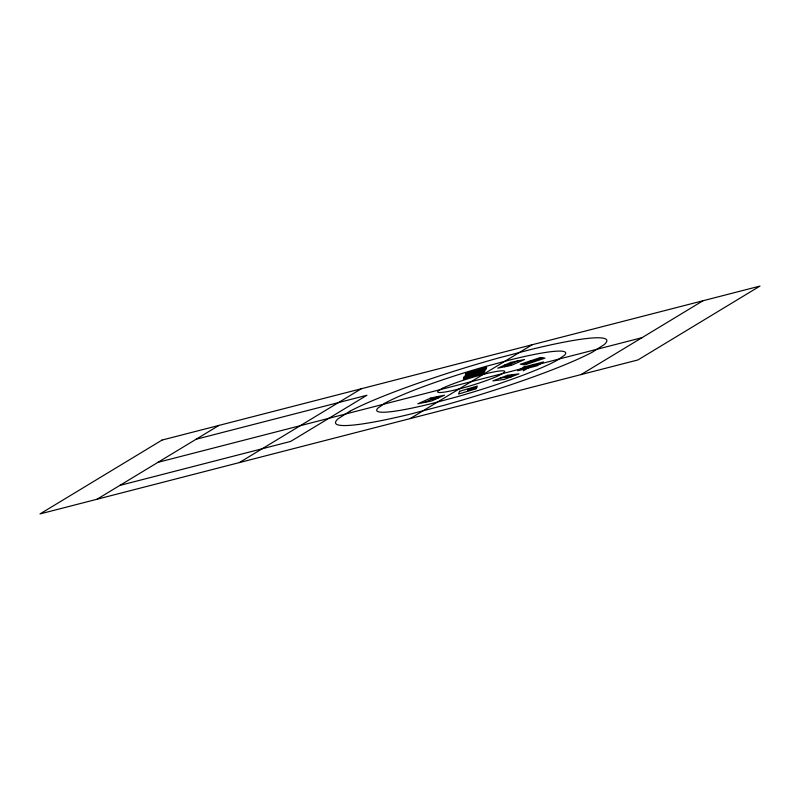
<?xml version="1.0" encoding="UTF-8"?>
<svg xmlns="http://www.w3.org/2000/svg" width="800" height="800" viewBox="0 0 800 800"><rect width="100%" height="100%" fill="white"/><g stroke="black" fill="none" stroke-linecap="round" stroke-linejoin="round"><path stroke-width="1.2" d="M467.39 391.39L468.45 388.67M474.14 374.84L474.59 373.68M475.89 371.49L476.35 370.32M96.95 499.27L218.98 425.4M239.32 462.6L361.35 388.73M410.17 418.6L532.2 344.73M523.22 370.84L533.78 364.45M581.02 374.6L703.05 300.73M424.67 402.39L437.7 396.59M504.67 366.75L517.7 360.94M505.9 377.37L513.31 374.58M522.63 364.53L542.65 357.85M465.54 374.55L486.25 368.42M463.78 377.91L484.49 371.78M467.92 390.03L476.75 387.42M196.1 439.25L366.95 395.25L290.68 441.42L119.83 485.42M157.97 462.33L642.03 337.67M504.31 365.27L511.18 363.84M431.19 399.49L438.07 398.06M500.25 378.07L511.56 376.67M530.34 360.89L532.64 361.19M464.24 376.75L463.33 379.07L484.03 372.94L484.94 370.62L464.24 376.75M466 373.39L465.09 375.71L485.79 369.58L486.7 367.26L466 373.39M459.62 391.28L458.56 394L476.22 388.78L477.28 386.05L459.62 391.28M384.92 403.23L377.87 408.11A98.78 10.5 -17 0 0 432.57 403.34L456.21 397.02A98.78 10.5 -17 0 0 557.45 360.1L564.51 355.23A98.78 10.5 -17 0 0 509.8 359.99L486.16 366.31A98.78 10.5 -17 0 0 384.92 403.23M349.83 411.27L338.26 418.65A141.8 15.07 -17 0 0 410.53 414.07L444.01 405.3A141.8 15.07 -17 0 0 592.55 352.06L604.11 344.68A141.8 15.07 -17 0 0 531.84 349.26L498.36 358.03A141.8 15.07 -17 0 0 349.83 411.27M162.03 440.07L40 513.93L637.97 359.93L760 286.07L162.03 440.07M524.1 366.94L517.78 370.76L537.15 365.78L543.47 361.95L524.1 366.94M442.7 388.21L439.09 390.23A35.05 3.72 -17 0 0 453.48 390.32L461.46 388.33A35.05 3.72 -17 0 0 499.67 375.12L503.28 373.1A35.05 3.72 -17 0 0 488.89 373.01L480.92 375A35.05 3.72 -17 0 0 442.7 388.21M430.83 398.02L417.8 403.82L431.55 400.96L444.58 395.16L430.83 398.02M510.82 362.37L497.79 368.18L511.55 365.31L524.58 359.51L510.82 362.37M507.66 375.28L492.84 380.87L504.15 379.47L518.97 373.88L507.66 375.28M540.35 357.56L520.33 364.23L524.93 364.82L544.95 358.15L540.35 357.56"/></g></svg>
